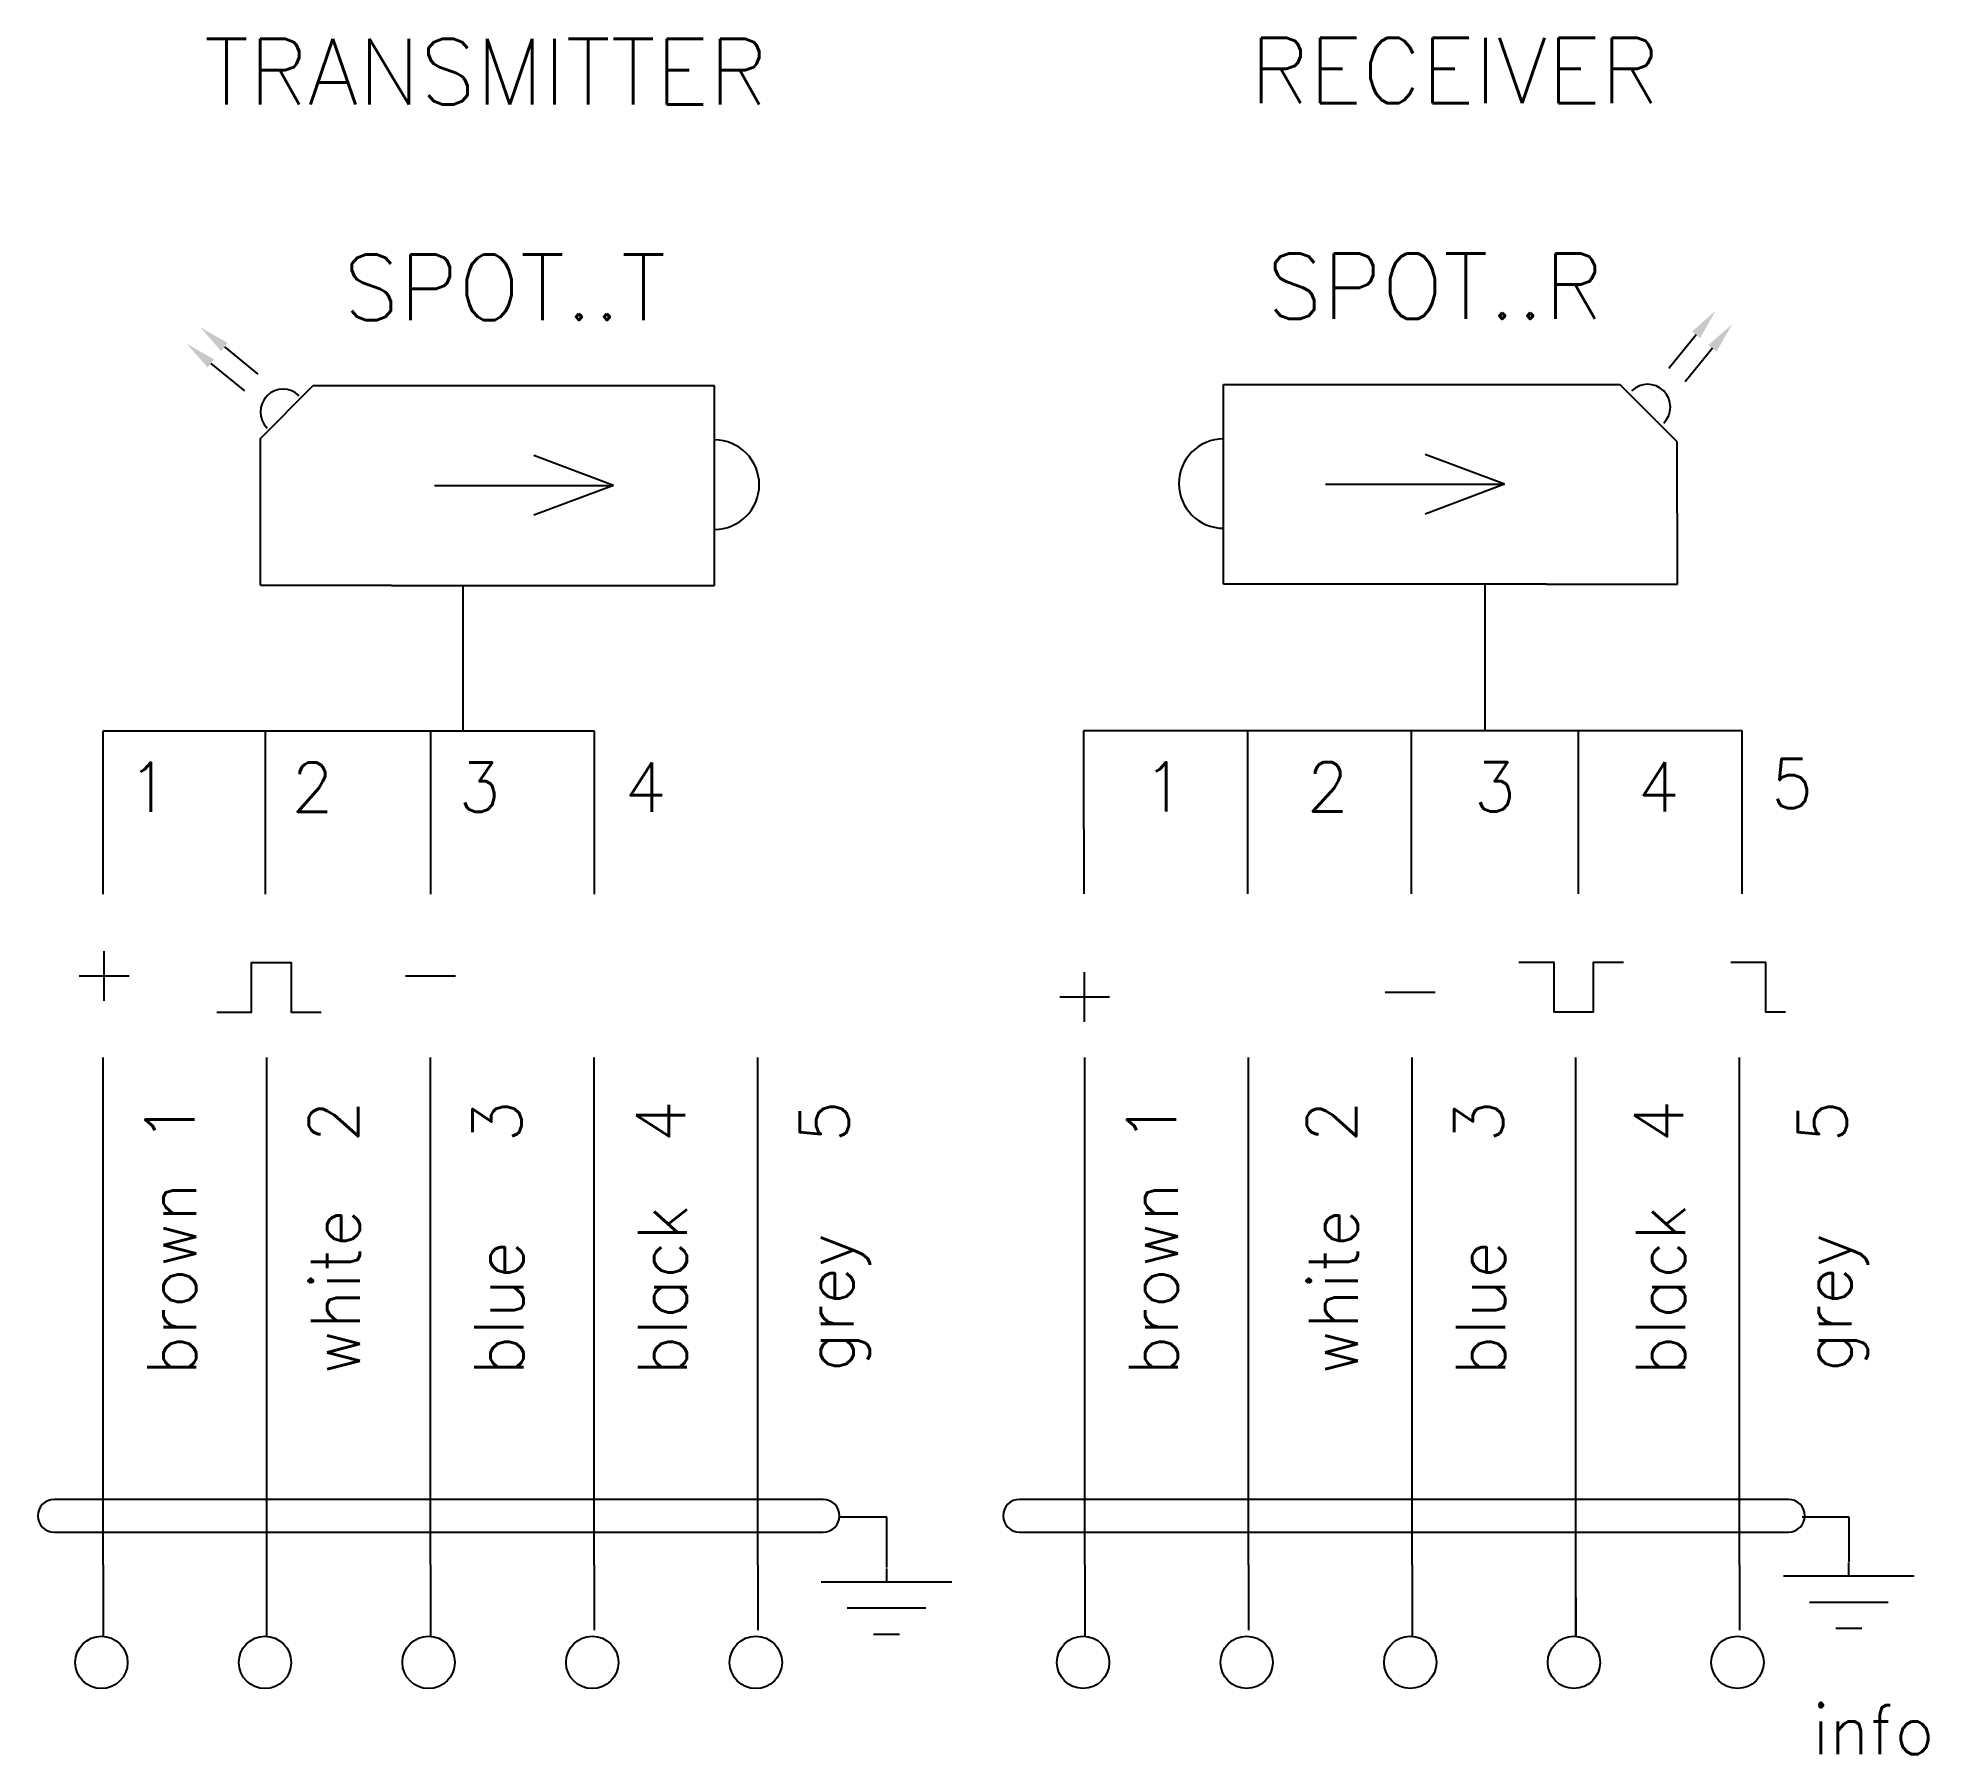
# Model space of a CAD drawing. Extents: x 46.7 to 104.5, y -0.5 to 52.
import ezdxf
from ezdxf.enums import TextEntityAlignment as Align

# ---------------------------------------------------------------- set-up
doc = ezdxf.new("R2010")
doc.units = 0
doc.header["$MEASUREMENT"] = 0
doc.layers.add('1', color=7, linetype='Continuous')
doc.styles.add('ISO', font='ISO9.SHX')
doc.styles.add('T0', font='ROMANS.SHX')

# ---------------------------------------------------------------- blocks, each defined once
blk = doc.blocks.new('EPCBH1F6')
at = {"color": 0}
blk.add_circle((0, 0), 0.8, dxfattribs=at)
at = {"color": 0, "style": 'ISO'}
blk.add_attdef('UTTAG1', text='', height=1.8, dxfattribs=at).set_placement((1.5, -0.1), align=Align.MIDDLE_LEFT)
at = {"color": 0, "style": 'ISO', "flags": 1}
for tag, p in [('TYP', (1.5, -2.5)), ('BET1', (1.5, -3.5)), ('PLAC', (1.5, -5))]:
    blk.add_attdef(tag, p, '', height=1, dxfattribs=at)
at = {"color": 0, "style": 'ISO'}
for tag, flags, p in [('UTTAG2', 9, (3, -6)), ('TBH', 1, (3, -7)), ('LIB', 1, (3, -8))]:
    blk.add_attdef(tag, text='', height=1, dxfattribs=dict(at, flags=flags)).set_placement(p, align=Align.CENTER)

msp = doc.modelspace()

# ---------------------------------------------------------------- linework, layer by layer
at = {"color": 7, "linetype": 'ByBlock'}
for p, q in [((97.426, 42.881), (96.591, 41.856)), ((52.451, 42.512), (53.477, 41.677)), ((97.931, 42.47), (97.096, 41.445)), ((52.041, 42.007), (53.066, 41.172))]:
    msp.add_line(p, q, dxfattribs=at)
for p, q in [((53.547, 39.702), (55.152, 41.324)), ((57.562, 41.324), (55.152, 41.324)), ((67.431, 41.324), (57.562, 41.324)), ((67.431, 35.225), (67.431, 41.324)), ((82.988, 41.36), (92.857, 41.36)), ((82.988, 35.261), (82.988, 41.36)), ((92.857, 41.36), (95.099, 41.36)), ((96.853, 39.607), (95.099, 41.36)), ((53.547, 39.702), (53.547, 35.233)), ((96.859, 35.261), (96.853, 39.607)), ((64.34, 38.279), (61.912, 39.19)), ((91.574, 38.315), (89.146, 39.226)), ((58.873, 38.279), (64.34, 38.279)), ((58.873, 38.279), (64.34, 38.279)), ((64.34, 38.279), (61.912, 37.368)), ((86.107, 38.315), (91.574, 38.315)), ((86.107, 38.315), (91.574, 38.315)), ((91.574, 38.315), (89.146, 37.404)), ((92.857, 35.261), (82.988, 35.261)), ((90.977, 30.758), (90.977, 35.261)), ((92.857, 35.261), (95.859, 35.261)), ((95.859, 35.261), (96.859, 35.261)), ((54.56, 35.225), (53.56, 35.225)), ((57.562, 35.225), (54.56, 35.225)), ((57.562, 35.225), (67.431, 35.225)), ((59.75, 30.792), (59.75, 35.225)), ((48.75, 30.776), (63.75, 30.776)), ((48.75, 25.792), (48.75, 30.776)), ((53.695, 30.776), (53.695, 25.792)), ((58.75, 30.776), (58.75, 25.792)), ((63.75, 30.776), (63.75, 25.792)), ((78.721, 30.786), (98.829, 30.786)), ((83.721, 30.786), (83.721, 25.794)), ((88.721, 30.786), (88.721, 25.794)), ((93.829, 30.786), (93.829, 25.794)), ((98.829, 30.786), (98.829, 25.794)), ((78.721, 27.786), (78.721, 25.794)), ((48.777, 22.533), (48.777, 24.051)), ((48.017, 23.292), (49.537, 23.292)), ((57.99, 23.292), (59.51, 23.292)), ((78.742, 21.888), (78.742, 23.406)), ((77.982, 22.647), (79.502, 22.647)), ((87.93, 22.789), (89.449, 22.789)), ((48.75, 5.292), (48.75, 20.792)), ((53.75, 5.292), (53.75, 20.792)), ((58.75, 5.292), (58.75, 20.792)), ((63.75, 5.292), (63.75, 20.792)), ((68.75, 5.292), (68.75, 20.792)), ((78.75, 5.294), (78.75, 20.794)), ((83.75, 5.294), (83.75, 20.794)), ((88.75, 5.294), (88.75, 20.794)), ((93.75, 5.294), (93.75, 20.794)), ((98.75, 5.294), (98.75, 20.794)), ((70.75, 7.292), (47.25, 7.292)), ((100.25, 7.294), (76.75, 7.294)), ((72.695, 6.751), (71.259, 6.751)), ((72.695, 5.209), (72.695, 6.751)), ((102.101, 6.752), (100.665, 6.752)), ((102.101, 5.387), (102.101, 6.752)), ((47.25, 6.292), (70.75, 6.292)), ((76.75, 6.294), (100.25, 6.294)), ((48.75, 5.292), (48.75, 3.092)), ((53.75, 3.092), (53.75, 5.292)), ((58.75, 5.292), (58.75, 3.092)), ((63.75, 5.292), (63.75, 3.292)), ((68.75, 5.292), (68.75, 3.292)), ((78.75, 5.294), (78.75, 3.094)), ((83.75, 5.294), (83.75, 3.294)), ((88.75, 5.294), (88.75, 3.094)), ((93.75, 3.094), (93.75, 5.294)), ((98.75, 5.294), (98.75, 3.294)), ((102.099, 4.947), (102.099, 5.364)), ((72.692, 4.769), (72.692, 5.186)), ((93.75, 4.294), (93.75, 3.094))]:
    msp.add_line(p, q)
at = {"color": 0}
for p, q in [((78.721, 27.786), (78.721, 30.786)), ((74.688, 4.767), (70.688, 4.767)), ((104.094, 4.945), (100.094, 4.945)), ((103.294, 4.145), (100.894, 4.145)), ((73.888, 3.967), (71.488, 3.967)), ((73.088, 3.167), (72.288, 3.167)), ((102.494, 3.345), (101.694, 3.345))]:
    msp.add_line(p, q, dxfattribs=at)
for points in [[(52.218, 22.182), (53.283, 22.182), (53.283, 23.7), (54.497, 23.7), (54.497, 22.182), (55.414, 22.182)], [(92.014, 23.71), (93.08, 23.71), (93.08, 22.192), (94.294, 22.192), (94.294, 23.71), (95.211, 23.71)], [(98.488, 23.71), (99.554, 23.71), (99.554, 22.192), (100.161, 22.192)]]:
    msp.add_lwpolyline(points)
for centre, radius, start, end in [((54.247, 40.526), 0.696, 45, 225), ((95.945, 40.675), 0.696, 315, 135), ((67.431, 38.302), 1.366, 270, 90), ((82.988, 38.337), 1.366, 90, 270), ((47.25, 6.792), 0.5, 90, 270), ((70.75, 6.792), 0.5, 270, 90), ((76.75, 6.794), 0.5, 90, 270), ((100.25, 6.794), 0.5, 270, 90)]:
    msp.add_arc(centre, radius, start, end)
at = {"color": 7, "linetype": 'ByBlock'}
for points in [[(97.55, 42.78), (97.303, 42.981), (98.03, 43.621)], [(52.552, 42.635), (52.351, 42.388), (51.711, 43.115)], [(98.054, 42.37), (97.807, 42.571), (98.534, 43.211)], [(52.141, 42.131), (51.94, 41.884), (51.3, 42.61)]]:
    msp.add_solid(points, dxfattribs=at)

# ---------------------------------------------------------------- block references
for p in [(48.693, 2.311), (53.693, 2.311), (58.693, 2.311), (63.693, 2.311), (68.693, 2.311), (78.693, 2.313), (83.693, 2.313), (88.693, 2.313), (93.693, 2.313), (98.693, 2.313)]:
    msp.add_blockref('EPCBH1F6', p)

# ---------------------------------------------------------------- texts
at = {"style": 'T0'}
for s, p in [('TRANSMITTER ', (61.128, 49.923)), ('RECEIVER ', (90.739, 49.958)), ('SPOT..T', (61.014, 43.332)), ('SPOT..R', (89.446, 43.368))]:
    msp.add_text(s, height=2, dxfattribs=at).set_placement(p, align=Align.CENTER)
for s, p in [('1', (49.5, 28.309)), ('2', (54.5, 28.309)), ('3', (59.606, 28.309)), ('4', (64.676, 28.309)), ('1', (80.527, 28.318)), ('2', (85.527, 28.318)), ('3', (90.634, 28.318)), ('4', (95.634, 28.318)), ('5', (99.72, 28.421))]:
    msp.add_text(s, height=1.5, dxfattribs=at).set_placement(p)
at = {"layer": '1', "style": 'T0'}
for s, p in [(' 2', (56.536, 17.169)), (' 3', (61.536, 17.169)), (' 4', (66.536, 17.169)), (' 5', (71.536, 17.169)), (' 2', (87.036, 17.17)), (' 3', (91.536, 17.17)), (' 4', (97.036, 17.17)), (' 5', (102.036, 17.17)), (' 1', (51.536, 17.163)), (' 1', (81.536, 17.165)), ('brown', (51.589, 11.078)), ('brown', (81.589, 11.079)), ('white ', (56.589, 11.078)), ('black', (66.589, 11.078)), ('white ', (87.089, 11.079)), ('black', (97.089, 11.079)), ('grey', (71.675, 11.181)), ('grey', (102.175, 11.182)), ('blue', (61.589, 11.078)), ('blue', (91.589, 11.079))]:
    msp.add_text(s, height=1.5, rotation=90, dxfattribs=at).set_placement(p)
msp.add_text('info', height=1.5, dxfattribs=at).set_placement((100.985, -0.494))

doc.saveas('drawing.dxf')
